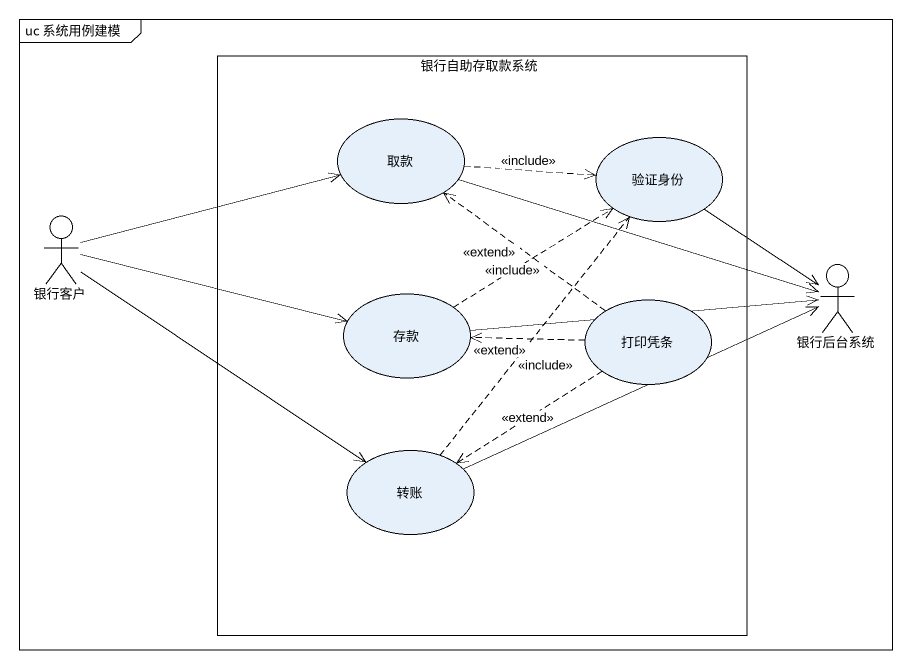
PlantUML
@startuml
mainframe uc 系统用例建模
rectangle 银行自助存取款系统 {
  usecase 取款
  usecase 验证身份
  usecase 存款
  usecase 打印凭条
  usecase 转账
}
actor 银行客户
actor 银行后台系统
取款 .right.> 验证身份 : <<include>>
取款 -right-> 银行后台系统
验证身份 --> 银行后台系统
银行客户 -right-> 取款
银行客户 -right-> 存款
银行客户 --> 转账
存款 .up.> 验证身份 : <<include>>
存款 -right-> 银行后台系统
打印凭条 .up.> 取款 : <<extend>>
打印凭条 .left.> 存款 : <<extend>>
打印凭条 ..> 转账 : <<extend>>
转账 .up.> 验证身份 : <<include>>
转账 -right-> 银行后台系统
@enduml
